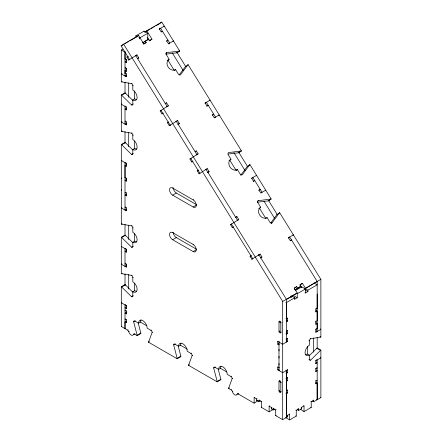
<?xml version="1.0" encoding="UTF-8"?>
<svg xmlns="http://www.w3.org/2000/svg" width="442" height="442" viewBox="0 0 442 442"><rect width="100%" height="100%" fill="white"/><g stroke="black" fill="none" stroke-linecap="round" stroke-linejoin="round"><path stroke-width="0.66" d="M132.036 132.882L131.578 133.147L121.66 131.429A1.74 1.006 60 0 1 121.312 131.285L121.312 94.964L125.009 92.831A1.74 1.006 60 0 1 125.357 93.096L132.793 100.395M132.036 275.128L131.578 275.394L121.66 273.675A1.746 1.006 60 0 1 121.312 273.532L121.312 237.21L125.009 235.078A1.74 1.006 60 0 1 125.357 235.343L132.793 242.636M132.036 225.602L131.578 225.868L121.66 224.149A1.746 1.006 60 0 1 121.312 224.006L121.312 144.49L125.009 142.357A1.74 1.006 60 0 1 125.357 142.622L132.793 149.921M132.036 83.356L131.578 83.621L121.66 81.903A1.746 1.006 60 0 1 121.312 81.759L121.312 50.029L122.821 49.156M125.528 328.329L125.009 328.627L125.009 321.991L126.622 321.058M126.699 178.054L126.235 178.325L125.009 177.612L125.009 165.518L126.622 164.584M126.699 59.432L126.235 59.698L125.009 58.985L125.009 52.167L125.467 51.896M159.501 29.669L159.501 29.056L160.595 28.282L169.75 43.084L168.512 43.957M278.99 365.219L278.99 363.446M278.99 358.108L278.99 356.329M278.99 350.998L278.99 349.219M297.101 409.474L298.72 410.408L298.72 408.983L296.256 410.408L296.256 416.099L289.665 419.9L289.665 414.209L287.615 415.397L287.615 416.817L282.687 419.662L282.687 301.4L123.6 44.15L138.573 35.504L143.76 43.891L146.225 42.471L145.313 40.99L148.595 39.095L149.512 40.57L151.976 39.15L146.788 30.763L161.789 22.1L179.623 50.941L177.148 52.686A1.74 1.42 54.8 0 1 176.761 52.825L165.827 54.184M285.919 417.265L286.383 417.53L286.383 370.556L285.764 370.197M285.919 318.693L286.383 318.958L286.383 302.599L294.786 297.748L294.786 299.173L294.322 298.902M312.301 400.966L313.687 401.761L317.179 399.75L317.179 383.092L315.792 382.291M317.179 294.046L317.179 331.5L315.947 330.787M178.225 346.097L180.828 356.186A1.746 1.006 60 0 1 180.883 356.622L177.187 358.755L148.606 342.252A1.74 1.006 60 0 1 148.656 341.876L152.125 332.434L152.589 332.163M218.243 369.197L220.845 379.286A1.746 1.006 60 0 1 220.895 379.722L217.199 381.855L188.623 365.357A1.74 1.006 60 0 1 188.673 364.976L192.143 355.534L192.607 355.269M238.663 393.717L238.205 393.982A1.74 1.006 60 0 0 237.045 394.258A3.486 2.011 60 0 1 234.719 394.817A3.486 2.011 60 0 1 232.398 391.579A1.74 1.006 60 0 0 231.238 389.96L228.636 388.457A1.74 1.006 60 0 1 228.691 388.082L232.16 378.639L232.619 378.369M179.375 74.731L185.336 66.692A1.74 1.42 54.8 0 1 185.646 66.427M240.724 175.292L247.144 166.64A1.74 1.42 54.8 0 1 247.454 166.374M270.918 222.762L276.88 214.724A1.74 1.42 54.8 0 1 277.195 214.458M271.029 223.575L272.018 222.873L279.355 212.983A1.74 1.42 54.8 0 1 279.664 212.718L320.875 279.35L320.875 336.926A1.74 1.006 -60 0 1 320.522 337.069L310.61 338.787L310.146 338.522M309.389 355.556L316.826 348.263A1.74 1.006 -60 0 1 317.179 347.998L320.875 350.13L320.875 397.618L317.179 399.75L316.616 399.424M308.914 359.147L310.61 360.125L320.522 350.396A1.74 1.006 -60 0 1 320.875 350.13M261.205 192.889L262.034 192.309L252.879 177.507L251.642 178.38M129.517 59.46L121.125 45.891L123.6 44.15M136.103 37.244L138.573 35.504M144.81 32.156L146.788 30.763M159.811 23.492L161.789 22.1M163.949 26.387L164.291 26.15L159.363 28.99L161.192 31.951L162.424 31.244L161.435 31.94M143.755 44.211L142.838 42.73L145.313 40.99M146.125 40.835L148.595 39.095M144.247 43.863L146.225 42.471M151.976 39.15L149.501 40.896L147.429 37.537M129.617 59.51L128.694 60.04L126.865 57.079L128.147 56.233M128.694 60.04L136.921 54.874L138.749 57.836L137.76 58.532M135.379 55.803L135.688 55.581L167.153 106.467L166.739 106.76M135.434 55.919L136.921 54.874M166.435 41.172L167.916 40.123L166.684 40.835L168.518 43.797L173.446 40.951L173.032 41.239M165.75 53.333L166.739 52.637L179.231 51.084A1.74 1.42 54.8 0 0 179.623 50.941M176.761 52.825L179.231 51.084M167.203 60.681A6.1 4.973 54.8 0 1 167.932 60.14L169.17 59.267L166.424 54.83A1.74 1.42 54.8 0 1 166.739 52.637M174.805 70.173L174.341 70.505L167.932 60.14M174.96 70.068L175.579 69.632L178.325 74.074A1.74 1.42 54.8 0 0 180.474 74.842L187.806 64.946A1.74 1.42 54.8 0 1 188.121 64.681L241.431 150.888L238.956 152.628A1.74 1.42 54.8 0 1 238.564 152.772L228.415 154.031M185.336 66.692L188.121 64.681M165.07 103.842L166.557 102.793L168.385 105.754L166.899 106.804M162.916 113.351L161.993 113.887L160.159 110.925L168.385 105.754M161.993 113.887L163.28 113.036M170.468 125.064L169.314 125.727L167.485 122.765L168.772 121.92M169.314 125.727L177.54 120.561L179.369 123.522L177.888 124.567M175.894 121.561L176.308 121.268L196.889 154.556L196.48 154.844M176.054 121.605L177.54 120.561M204.922 103.317L206.37 102.295L215.519 117.102L214.492 117.826M209.652 100.456L210.06 100.163L205.138 103.008L206.966 105.97L208.199 105.257L206.712 106.307M212.21 115.185L213.69 114.141L212.458 114.854L214.293 117.815L219.215 114.97L218.807 115.257M195.303 151.578L196.292 150.882L198.121 153.844L196.64 154.888M192.425 161.573L191.729 161.976L189.9 159.015L198.121 153.844M191.729 161.976L193.016 161.126M199.977 173.281L199.055 173.817L197.22 170.855L198.508 170.01M199.055 173.817L207.276 168.645L209.11 171.607L207.624 172.656M205.635 169.651L206.044 169.358L237.514 220.243L237.205 220.459M205.795 169.695L207.276 168.645M238.564 152.772L241.039 151.026A1.74 1.42 54.8 0 0 241.431 150.888M241.039 151.026L228.547 152.584A1.74 1.42 54.8 0 0 228.232 154.772L230.978 159.214L229.741 160.087L236.15 170.446M236.227 170.397L236.691 170.065M236.846 169.96L237.387 169.579L240.133 174.015A1.74 1.42 54.8 0 0 242.282 174.789L249.614 164.894A1.74 1.42 54.8 0 1 249.929 164.628L271.167 198.972L268.697 200.718A1.74 1.42 54.8 0 1 268.305 200.861L257.377 202.221M247.144 166.64L249.929 164.628M256.161 175.662L256.575 175.375L251.647 178.22L253.476 181.181L254.708 180.469L253.227 181.513M258.719 190.397L260.2 189.347L258.968 190.06L260.802 193.021L265.73 190.176L265.316 190.469M257.299 201.37L258.288 200.668L270.775 199.115A1.74 1.42 54.8 0 0 271.167 198.972M235.431 217.613L236.912 216.569L238.746 219.53L237.757 220.227M233.044 227.26L232.348 227.663L230.52 224.702L238.746 219.53M268.305 200.861L270.775 199.115M258.747 208.712A6.1 4.973 54.8 0 1 259.482 208.176L260.714 207.304L257.968 202.861A1.74 1.42 54.8 0 1 258.288 200.668M232.348 227.663L233.636 226.812M266.504 218.099L267.123 217.663L269.869 222.105A1.74 1.42 54.8 0 0 272.018 222.873M276.88 214.724L279.664 212.718M252.575 258.841L251.879 259.239L250.05 256.283L251.338 255.432M251.879 259.239L260.106 254.073L261.935 257.034L260.454 258.078M258.564 255.001L258.874 254.785L286.388 299.278L286.383 342.108L285.919 341.837M258.62 255.117L260.106 254.073M288.433 237.873L289.67 237L317.185 281.499L317.179 308.35L315.947 309.063L315.483 308.798M292.952 235.161L293.134 235M290.51 240.658L291.499 239.962L290.267 240.675L288.438 237.713L293.366 234.868M295.112 289.869L297.582 288.129L296.67 286.648L294.195 288.394L295.112 289.869L298.394 287.974L300.869 286.228L299.952 284.753L302.416 283.328L305.466 288.261L304.477 288.957M302.416 283.328L299.947 285.073L301.3 287.261M296.67 286.648L294.206 288.068L297.256 293.002L286.206 299.704M317.185 281.499L305.339 288.654M135.871 37.211L135.871 35.863L144.086 31.122L147.783 33.255L147.783 39.99M121.125 45.891L124.009 44.228M125.158 43.565L126.313 42.896M127.462 42.233L128.616 41.57M129.766 40.902L135.523 37.576M144.893 32.172L150.081 29.172M151.236 28.509L152.391 27.84M153.545 27.172L154.7 26.509M155.855 25.84L159.313 23.846M138.876 37.598L139.567 37.995L147.783 33.255M159.501 29.056L160.656 28.387M142.838 42.73L145.573 41.15M126.865 57.079L128.02 56.416M125.009 58.985L125.467 58.72M126.854 60.764L125.009 61.83L126.235 62.543L126.699 62.278M137.517 58.543L138.749 57.836M125.467 67.493L125.009 67.759L126.235 68.471L126.699 68.206M126.699 73.659L126.241 73.925L125.009 73.212L125.009 70.604L126.622 69.67M121.926 73.565L121.312 73.925L126.241 76.77L126.699 76.499M125.009 70.604L126.235 71.317L126.699 71.046M125.009 73.212L125.467 72.947M126.545 75.168L125.009 76.057L125.009 53.659M121.312 81.759L121.771 81.494M121.66 81.903L122.125 81.637M121.312 94.964A1.74 1.006 60 0 1 121.66 95.229L131.578 104.958A1.74 1.006 60 0 0 132.81 104.246L132.81 99.98A6.1 3.519 60 0 0 137.119 97.489A6.1 3.519 60 0 0 132.81 90.024L132.81 85.754L133.269 85.488M121.66 95.229L125.357 93.096M121.771 103.969L121.312 104.235L126.235 107.08L126.699 106.815M132.81 99.98L134.655 98.914A6.1 3.519 60 0 0 136.766 99.494M125.467 106.102L125.009 106.373L125.009 124.152L126.545 123.263M131.578 104.958L132.733 104.29M132.81 104.246L133.269 103.98M126.622 108.279L125.009 109.213L126.235 109.925L126.699 109.66M126.699 124.594L126.235 124.859L121.312 122.02L121.926 121.66M125.467 121.042L125.009 121.307L126.235 122.02L126.699 121.749M165.325 103.505L166.557 102.793M121.312 131.285L121.771 131.02M121.66 131.429L122.125 131.163M160.159 110.925L161.313 110.257M121.312 144.49A1.74 1.006 60 0 1 121.66 144.755L131.578 154.485A1.74 1.006 60 0 0 132.81 153.772L132.81 149.507A6.1 3.519 60 0 0 137.119 147.015A6.1 3.519 60 0 0 132.81 139.55L132.81 135.28L133.269 135.014M121.66 144.755L125.357 142.622M167.485 122.765L168.408 122.235M132.81 149.507L134.655 148.44A6.1 3.519 60 0 0 136.633 149.026M178.137 124.23L179.369 123.522M131.578 154.485L132.733 153.816M132.81 153.772L133.269 153.507M126.699 163.12L126.235 163.385L121.312 160.54L121.926 160.186M121.312 160.54L121.616 160.363M125.622 162.319L125.009 162.678L125.009 210.088L126.545 209.199M125.009 165.518L126.235 166.231L126.699 165.965M121.312 178.325L121.771 178.054M125.009 177.612L125.467 177.347M126.622 179.524L125.009 180.458L126.235 181.165L126.699 180.9M121.312 190.176L121.771 189.911M195.06 151.595L196.292 150.882M125.009 192.309L126.235 193.021L126.699 192.756M126.622 194.22L125.009 195.154L126.235 195.867L126.699 195.602M189.9 159.015L191.054 158.347M121.926 207.602L121.312 207.955L126.241 210.801L126.699 210.536M125.467 206.978L125.009 207.243L126.241 207.955L126.699 207.69M197.22 170.855L197.917 170.457M196.519 205.071L193.171 207.005L172.64 195.154A4.354 2.514 60 0 1 169.557 189.822A4.354 2.514 60 0 1 172.64 188.043L173.098 187.773M207.878 172.319L209.11 171.607M121.312 224.006L121.771 223.74M121.66 224.149L122.125 223.884M172.64 195.154L176.336 193.021L196.436 204.629M121.312 237.21A1.74 1.006 60 0 1 121.66 237.476L131.578 247.205A1.74 1.006 60 0 0 132.81 246.492L132.81 242.227A6.1 3.519 60 0 0 137.119 239.735A6.1 3.519 60 0 0 132.81 232.265L132.81 228L133.269 227.735M121.66 237.476L125.357 235.343M172.64 188.043L193.171 199.894L193.629 199.629M121.771 246.216L121.312 246.481L126.241 249.327L126.699 249.061M132.81 242.227L134.655 241.161A6.1 3.519 60 0 0 136.766 241.741M125.467 248.349L125.009 248.614L125.009 266.393L126.545 265.504M131.578 247.205L132.733 246.537M132.81 246.492L133.269 246.227M126.622 250.526L125.009 251.459L126.241 252.172L126.699 251.907M196.519 249.642L193.171 251.575L172.64 239.724A4.354 2.514 60 0 1 169.557 234.393A4.354 2.514 60 0 1 172.64 232.614L173.098 232.343M121.926 263.907L121.312 264.261L126.241 267.106L126.699 266.841M125.467 263.283L125.009 263.548L126.241 264.261L126.699 263.996M172.64 239.724L176.336 237.592L196.436 249.2M121.312 273.532L121.771 273.267M121.66 273.675L122.125 273.41M235.68 217.282L236.912 216.569M132.793 292.162L125.357 284.869A1.74 1.006 60 0 0 125.009 284.604L121.312 286.736A1.74 1.006 60 0 1 121.66 287.002L131.578 296.731A1.74 1.006 60 0 0 132.81 296.018L132.81 291.753A6.1 3.519 60 0 0 137.119 289.261A6.1 3.519 60 0 0 132.81 281.792L132.81 277.526L133.269 277.261M172.64 232.614L193.171 244.465L193.629 244.199M121.66 287.002L125.357 284.869M230.52 224.702L231.906 223.901M132.81 291.753L134.655 290.687A6.1 3.519 60 0 0 136.766 291.267M131.578 296.731L132.733 296.063M132.81 296.018L133.269 295.753M121.926 302.433L121.312 302.787L126.241 305.632L126.699 305.367M125.622 304.566L125.009 304.919L125.009 328.627M126.622 306.831L125.009 307.765L126.241 308.477L126.699 308.212M125.467 310.107L125.009 310.372L126.241 311.085L126.699 310.82M126.843 312.146L124.992 313.212L126.241 313.93L126.699 313.66M125.456 318.87L124.992 319.135L126.241 319.853L126.699 319.588M125.009 321.991L126.241 322.699L126.699 322.433M121.312 286.736L121.312 326.494L121.832 326.196M138.213 322.992L140.816 333.08A1.746 1.006 60 0 1 140.865 333.517L137.169 335.649A1.746 1.006 60 0 0 137.119 335.213L133.65 321.765L135.346 320.787M250.05 256.283L250.973 255.747M133.65 321.765A1.74 1.006 60 0 1 134.882 321.052L138.578 323.185L140.423 322.119A6.1 3.519 60 0 1 141.142 319.787M121.312 326.494L127.605 330.13L128.064 329.859M288.681 237.995L289.377 237.592M127.605 330.13A1.74 1.006 60 0 1 128.766 331.749L129.23 331.478M260.703 257.741L261.935 257.034M128.766 331.749A3.486 2.011 60 0 0 131.086 334.986A3.486 2.011 60 0 0 133.412 334.428L134.335 333.892M133.412 334.428A1.74 1.006 60 0 1 134.572 334.152L135.037 333.881M137.119 335.213L140.816 333.08M138.578 323.185A6.1 3.519 60 0 1 142.888 320.699A6.1 3.519 60 0 1 147.203 328.163L150.893 330.301L151.357 330.03M148.656 341.876L149.12 341.611M148.606 342.252L149.07 341.986M177.187 358.755A1.746 1.006 60 0 0 177.137 358.318L173.667 344.865L175.358 343.887M173.667 344.865A1.74 1.006 60 0 1 174.899 344.158L178.59 346.29L180.441 345.224A6.1 3.519 60 0 1 180.993 343.103M297.582 288.129L300.869 286.228M177.137 358.318L180.828 356.186M295.604 290.4L301.764 286.841L305.461 288.98L305.461 293.007L304.997 292.742M178.59 346.29A6.1 3.519 60 0 1 182.905 343.799A6.1 3.519 60 0 1 187.215 351.268L190.911 353.401L191.375 353.136M282.687 301.4L297.256 293.002M305.466 288.261L320.875 279.35M291.09 295.88L291.09 297.041L293.554 295.615L297.251 297.748L297.251 293.72L305.461 288.98M305.151 288.565L307.925 290.162L317.179 284.819L313.942 282.952M294.786 299.173L297.251 297.748M305.461 293.007L307.925 291.587L307.925 290.162M188.673 364.976L189.137 364.711M188.623 365.357L189.082 365.086M280.145 321.141L278.99 321.804L278.99 331.29A1.304 0.757 60 0 0 279.913 332.887A1.304 0.757 60 0 0 280.836 332.356L281.3 332.086M286.383 318.958L287.615 318.251L287.615 321.096L286.383 321.804M281.3 322.605L280.836 322.87L278.99 321.804A1.304 0.757 60 0 1 279.913 321.273A1.304 0.757 60 0 1 280.836 322.87L280.836 332.356L278.99 331.29L279.604 330.931M217.199 381.855A1.746 1.006 60 0 0 217.149 381.418L213.679 367.971L215.376 366.993M315.483 311.643L315.947 311.908L317.179 311.196L315.792 310.394M213.679 367.971A1.74 1.006 60 0 1 214.911 367.258L218.608 369.39L220.453 368.324A6.1 3.519 60 0 1 221.006 366.208M286.383 331.29L287.615 330.577L287.615 333.423L286.383 334.135L285.919 333.865M279.454 344.683L278.99 344.953L277.758 344.241L277.758 341.395L278.222 341.13M279.604 341.749L278.99 342.108L278.99 370.556L279.604 370.197M315.483 321.124L315.947 321.389L317.179 320.682L317.179 311.196M277.758 344.241L279.145 343.44M277.758 341.395L282.687 344.241L287.615 341.395L287.615 338.55L286.383 339.263L285.919 338.997M315.483 323.969L315.947 324.235L317.179 323.522L317.179 328.655L315.947 329.362L315.483 329.097M217.149 381.418L220.845 379.286M218.608 369.39A6.1 3.519 60 0 1 222.917 366.904A6.1 3.519 60 0 1 227.232 374.368L230.928 376.501L231.387 376.236M315.483 331.942L315.947 332.207L320.875 329.362L320.257 329.008M228.691 388.082L229.149 387.816M228.636 388.457L229.1 388.192M231.238 389.96L231.696 389.689M232.398 391.579L232.857 391.308M285.919 373.131L286.383 373.402L287.615 372.689L287.615 369.844L282.687 372.689L277.758 369.844L277.758 366.998L278.222 366.733M279.454 367.446L278.99 367.711L277.758 366.998M277.758 369.844L279.145 369.042M237.045 394.258L238.199 393.59M279.454 390.59L278.99 390.855L280.836 391.921L280.836 382.441A1.304 0.757 60 0 0 279.913 380.838L278.99 381.374L278.99 390.855A1.304 0.757 60 0 0 279.913 392.457A1.304 0.757 60 0 0 280.836 391.921L281.3 391.656M315.483 363.236L315.947 363.501L315.947 360.655L320.875 357.816L320.257 357.456M285.919 378.264L286.383 378.529L287.615 377.816L287.615 380.661L286.383 381.374L286.383 390.855L287.615 390.148L287.615 392.988L286.383 393.7L285.919 393.435M257.841 400.784L254.144 403.187L254.144 397.496L254.609 397.231M281.3 382.175L280.836 382.441L278.99 381.374A1.304 0.757 60 0 1 279.913 380.838M315.947 363.501L317.179 362.794L315.792 361.992M254.144 397.496L256.609 398.922L257.073 398.651M256.609 398.922L256.609 400.341L257.073 400.076M260.487 400.712L258.868 401.645L258.868 400.225L259.332 399.955M315.483 368.363L315.947 368.634L317.179 367.921L316.715 367.656M258.868 400.225L261.332 401.645L261.797 401.38M315.483 371.208L315.947 371.479L317.179 370.766L315.792 369.965M261.332 401.645L261.332 407.336L261.797 407.071M272.813 409.159L272.813 409.695L269.117 411.828L269.117 406.137L269.581 405.872M315.483 380.695L315.947 380.96L317.179 380.247M269.117 406.137L271.581 407.563L272.04 407.297M271.581 407.563L271.581 408.983L272.04 408.717M274.858 409.01L273.239 409.944L273.239 408.518L273.703 408.253M315.483 383.54L315.947 383.805L317.179 383.092M273.239 408.518L275.703 409.944L276.167 409.679M275.703 409.944L275.703 415.635L276.167 415.364M301.113 407.071L301.577 407.336L304.035 405.911L304.035 411.601L311.223 407.452L311.223 401.761L313.687 400.341L313.687 401.761M298.72 410.408L301.577 408.756L301.577 407.336M159.728 28.117L160.656 28.653M135.871 35.863L137.258 36.664M121.312 50.029L125.009 52.167M305.151 289.985L307.925 291.587M296.322 293.184L297.251 293.72M316.715 308.085L317.179 308.35M291.549 295.88L294.786 297.748M291.09 297.041L291.549 297.306M285.919 302.334L286.383 302.599M315.792 322.726L317.179 323.522M316.715 328.384L317.179 328.655M320.179 336.528L320.875 336.926M320.058 336.804L320.522 337.069M287.151 317.98L287.615 318.251M286.228 320.295L287.615 321.096M308.914 340.655L309.378 340.92L309.378 345.191A6.1 3.519 -60 0 0 305.063 352.655A6.1 3.519 -60 0 0 309.378 355.147L309.378 359.412A1.74 1.006 -60 0 0 310.61 360.125M287.151 330.312L287.615 330.577M316.826 348.263L320.522 350.396M286.228 332.622L287.615 333.423M287.151 338.285L287.615 338.55M286.228 340.594L287.615 341.395M305.168 354.628A6.1 3.519 -60 0 0 307.527 354.081L309.378 355.147M316.56 359.589L317.179 359.948L317.179 399.75M315.483 360.39L315.947 360.655M287.151 369.578L287.615 369.844M286.228 371.888L287.615 372.689M287.151 377.551L287.615 377.816M320.306 397.292L320.875 397.618M286.228 379.86L287.615 380.661M313.223 400.076L313.687 400.341M310.759 401.496L311.223 401.761M287.151 389.877L287.615 390.148M286.228 392.192L287.615 392.988M310.759 407.187L311.223 407.452M303.577 405.646L304.035 405.911M301.113 408.491L301.577 408.756M304.035 411.601L300.345 409.204M298.024 408.585L298.72 408.983M295.792 410.137L296.256 410.408M140.423 322.119L146.75 325.771M180.441 345.224L187.336 349.208M220.453 368.324L226.779 371.976M295.792 415.828L296.256 416.099M289.206 413.944L289.665 414.209M287.151 415.126L287.615 415.397M287.151 416.552L287.615 416.817M140.379 333.235L140.865 333.517M256.609 400.341L258.868 401.645M271.581 408.983L273.239 409.944M289.665 419.9L285.968 417.767L285.968 417.408M134.572 334.152L137.169 335.649M238.205 393.982L254.144 403.187M261.332 407.336L269.117 411.828M275.703 415.635L282.687 419.662M176.922 52.316L185.85 66.748M238.581 152.02L247.708 166.778M268.559 200.502L277.25 214.552M172.198 52.786L183.181 70.549M233.835 152.451L245.061 170.612M263.996 201.232L274.427 218.094M259.482 208.176L265.885 218.536M160.987 110.345L170.137 125.147M190.723 158.429L199.878 173.236M231.343 224.116L252.702 258.658M317.179 337.66L317.179 348.567M315.947 309.063L315.947 311.908M315.947 321.389L315.947 324.235M315.947 329.362L315.947 332.207M315.947 368.634L315.947 371.479M315.947 380.96L315.947 383.805M313.483 337.898L313.483 352.125M307.527 346.611L307.527 354.081M301.764 286.841L301.764 287.35M293.554 295.112L293.554 295.615M286.383 373.402L286.383 378.529M286.383 393.7L286.383 417.53M144.086 31.122L144.086 31.57M139.567 37.995L139.567 38.896M134.655 90.947L134.655 98.914M134.655 140.97L134.655 148.44M134.655 233.857L134.655 241.161M134.655 283.383L134.655 290.687M128.699 82.925L128.699 97.29M128.699 132.385L128.699 146.75M128.699 225.166L128.699 239.531M128.699 274.554L128.699 288.946M126.235 59.698L126.235 62.543M126.235 68.471L126.235 71.317M126.241 73.925L126.241 76.77M126.235 107.08L126.235 109.925M126.235 122.02L126.235 124.859M126.235 163.385L126.235 166.231M126.235 178.325L126.235 181.165M126.235 193.021L126.235 195.867M126.241 207.955L126.241 210.801M126.241 249.327L126.241 252.172M126.241 264.261L126.241 267.106M126.241 305.632L126.241 308.477M126.241 311.085L126.241 313.93M126.241 319.853L126.241 322.699M125.009 82.157L125.009 93.787M125.009 131.622L125.009 143.252M125.009 224.403L125.009 235.658M125.009 273.907L125.009 285.322M267.123 217.663A6.1 4.973 54.8 0 1 259.609 214.972A6.1 4.973 54.8 0 1 260.714 207.304M237.387 169.579A6.1 4.973 54.8 0 1 229.868 166.883A6.1 4.973 54.8 0 1 230.978 159.214M175.579 69.632A6.1 4.973 54.8 0 1 168.065 66.941A6.1 4.973 54.8 0 1 169.17 59.267M229.011 160.628A6.1 4.973 54.8 0 1 229.365 160.33M131.578 83.621A1.74 1.006 60 0 1 132.81 85.754M131.578 133.147A1.74 1.006 60 0 1 132.81 135.28M131.578 225.868A1.74 1.006 60 0 1 132.81 228M131.578 275.394A1.74 1.006 60 0 1 132.81 277.526M150.893 330.301A1.74 1.006 60 0 1 152.125 332.434M190.911 353.401A1.74 1.006 60 0 1 192.143 355.534M230.928 376.501A1.74 1.006 60 0 1 232.16 378.639M193.171 199.894A4.354 2.514 60 0 1 196.248 205.232A4.354 2.514 60 0 1 193.171 207.005M176.336 193.021A4.354 2.514 60 0 1 173.27 188.038M193.171 244.465A4.354 2.514 60 0 1 196.248 249.802A4.354 2.514 60 0 1 193.171 251.575M176.336 237.592A4.354 2.514 60 0 1 173.286 232.79M309.378 340.92A1.74 1.006 -60 0 1 310.61 338.787"/></g></svg>
